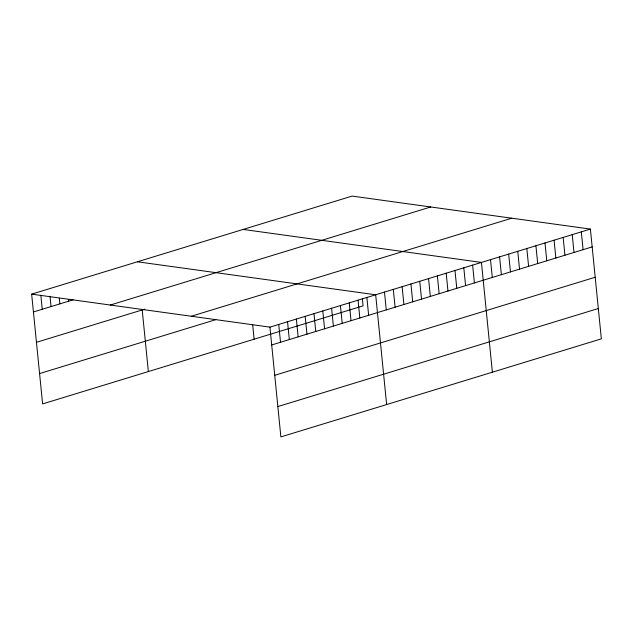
<?xml version="1.0" encoding="UTF-8"?>
<svg xmlns="http://www.w3.org/2000/svg" width="633" height="633" viewBox="0 0 633 633"><rect width="100%" height="100%" fill="white"/><g stroke="black" fill="none" stroke-linecap="round" stroke-linejoin="round"><path stroke-width="0.95" d="M31.65 294.147L352.122 196.088L590.391 229.083L601.35 338.853L280.878 436.912L269.927 327.134L31.65 294.147L42.609 403.917L363.073 305.866L362.345 298.507M33.43 311.966L73.088 299.828M110.284 305.035L430.749 206.975M36.461 342.311L144.854 309.141M191.293 316.247L511.765 218.195M39.578 373.573L215.837 319.641M269.927 327.134L590.391 229.083M271.699 344.953L592.172 246.902M274.73 375.298L595.202 277.246M277.855 406.568L598.32 308.508M243.159 229.431L481.436 262.418L492.387 372.196M137.408 261.785L375.678 294.78L386.636 404.55M581.316 231.86L583.096 249.679M572.232 234.637L574.012 252.456M563.156 237.415L564.929 255.241M554.073 240.192L555.853 258.019M544.997 242.969L546.77 260.796M535.914 245.754L537.694 263.573M526.83 248.532L528.61 266.351M517.754 251.309L519.535 269.128M508.671 254.086L510.451 271.905M499.595 256.863L501.376 274.682M490.512 259.641L492.292 277.46M472.622 265.116L474.402 282.935M463.807 267.814L465.587 285.633M454.992 270.513L456.773 288.332M446.186 273.203L447.958 291.03M437.371 275.901L439.152 293.72M428.557 278.599L430.337 296.418M419.742 281.297L421.523 299.116M410.928 283.988L412.708 301.814M402.121 286.686L403.894 304.513M393.307 289.384L395.087 307.203M384.492 292.082L386.272 309.901M366.863 297.47L368.643 315.297M358.056 300.169L359.829 317.988M349.242 302.867L351.022 320.686M340.427 305.565L342.208 323.384M331.613 308.263L333.393 326.082M322.798 310.953L324.579 328.78M313.992 313.651L315.764 331.47M305.177 316.35L306.958 334.169M296.363 319.048L298.143 336.867M287.548 321.738L289.328 339.565M278.734 324.436L280.514 342.263M252.646 324.492L254.118 339.201M142.211 309.956L148.359 371.563M68.491 299.306L68.68 301.181M59.304 298.246L59.866 303.88M50.023 296.252L51.051 306.57M40.836 295.2L42.245 309.268"/></g></svg>
